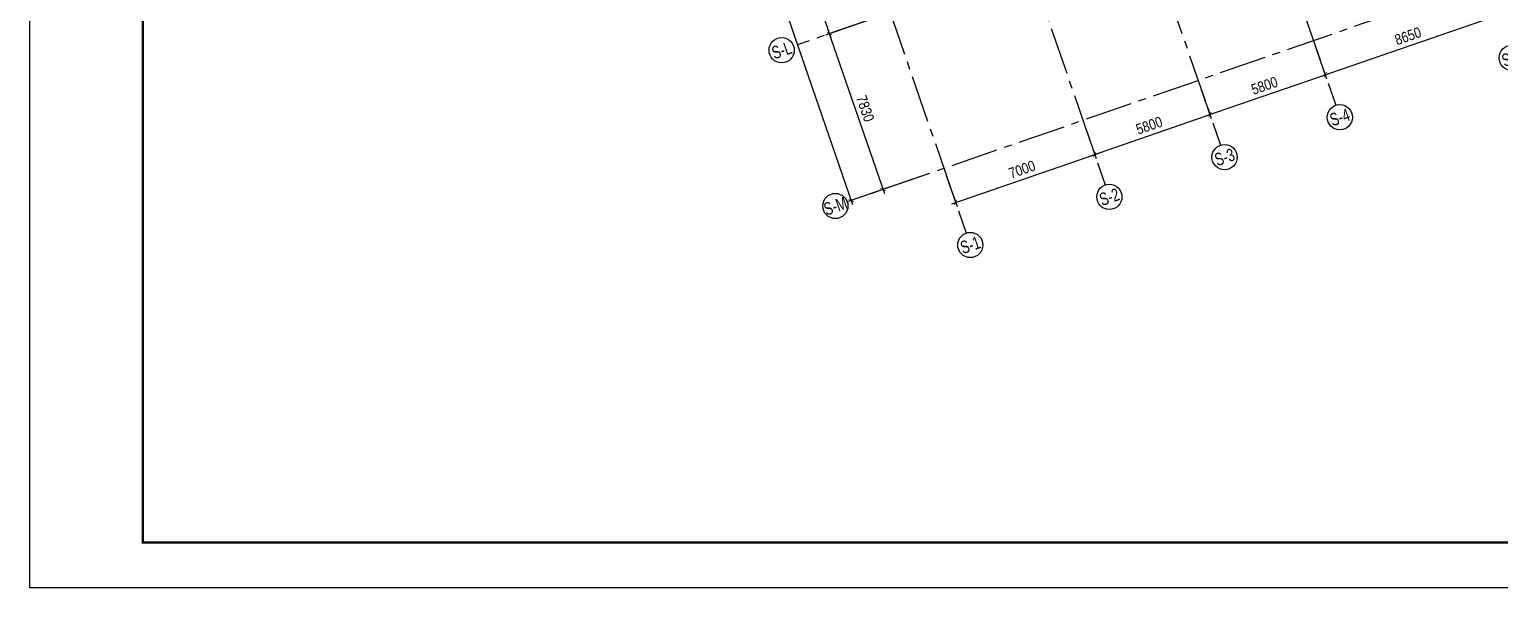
# Model space of a CAD drawing. Header units: millimetres. Extents: x -340714 to 2967022, y -655653 to 62.
# Drawn here: x 1672659 to 1742605, y -366824 to -340299 of the extents above; entities that cross this region are included whole.
import ezdxf
from ezdxf.enums import TextEntityAlignment as Align

# ---------------------------------------------------------------- set-up
doc = ezdxf.new("R2010")
doc.units = ezdxf.units.MM
doc.header["$LTSCALE"] = 100
doc.header["$PDMODE"] = 32
doc.header["$PDSIZE"] = 2.5
doc.linetypes.add('CENTER2', pattern=[1.125, 0.75, -0.125, 0.125, -0.125])
for name, color, linetype in [('ccu11-Dim', 8, 'Continuous'), ('ccu12-Truc', 13, 'CENTER2'), ('KT-Dim', 8, 'Continuous'), ('Xref_ST_MBDV Cot vach 30.7.2022|Xref_ST_MBDV Cot vach 30.7.2022|Xref_ST_MBDV Cot vach 30.7.2022|Xref_ST_MBDV Cot vach 30.7.2022|A-GRID-SYM', 50, 'Continuous')]:
    doc.layers.add(name, color=color, linetype=linetype)
doc.layers.add('KT-Net thay', color=7, linetype='Continuous', lineweight=15)
doc.styles.add('Arial Narrow', font='ARIALN.TTF')
doc.styles.add('HBA-Text', font='GOTHIC.TTF')
doc.dimstyles.new('ccu12-200', dxfattribs={"dimscale": 200, "dimtxt": 2.5, "dimasz": 1, "dimexe": 1, "dimexo": 2, "dimgap": 1, "dimtad": 1, "dimdec": 0, "dimrnd": 5, "dimdsep": 46, "dimtxsty": 'Arial Narrow', "dimblk": 'ARCHTICK', "dimcen": -1, "dimdle": 1, "dimclrd": 256, "dimclre": 256, "dimclrt": 3, "dimadec": 0, "dimazin": 2, "dimtfac": 0.1, "dimtdec": 0, "dimtmove": 0, "dimatfit": 1, "dimldrblk": 'ARCHTICK', "dimfxl": 1, "dimtvp": 0.833333, "dimtolj": 1, "dimtzin": 12, "dimarcsym": 0})

# ---------------------------------------------------------------- blocks, each defined once
blk = doc.blocks.new('Khung ten_A1', base_point=(-3406704, 253379))
at = {"layer": 'Defpoints', "color": 1}
blk.add_lwpolyline([(84100, 0), (84100, 59471), (0, 59471), (0, 0)], close=True, dxfattribs=at)
at = {"layer": 'KT-Net thay', "const_width": 60}
blk.add_lwpolyline([(2700, 1071), (83100, 1071), (83100, 58471), (2700, 58471)], close=True, dxfattribs=at)
blk = doc.blocks.new('GRID-SYM-flat-104')
at = {"layer": 'Xref_ST_MBDV Cot vach 30.7.2022|Xref_ST_MBDV Cot vach 30.7.2022|Xref_ST_MBDV Cot vach 30.7.2022|Xref_ST_MBDV Cot vach 30.7.2022|A-GRID-SYM'}
blk.add_circle((0, 0, 0), 900, dxfattribs=at)
at = {"layer": 'Xref_ST_MBDV Cot vach 30.7.2022|Xref_ST_MBDV Cot vach 30.7.2022|Xref_ST_MBDV Cot vach 30.7.2022|Xref_ST_MBDV Cot vach 30.7.2022|A-GRID-SYM', "style": 'HBA-Text'}
blk.add_attdef('GRID', text='', height=900, rotation=19.04714, dxfattribs=at).set_placement((0, 0, 0), align=Align.MIDDLE_CENTER)
blk = doc.blocks.new('_ARCHTICK')
at = {"color": 0, "linetype": 'ByBlock', "const_width": 0.15}
blk.add_lwpolyline([(-0.5, -0.5), (0.5, 0.5)], dxfattribs=at)
blk = doc.blocks.new('*D1013')
at = {"layer": 'Defpoints', "color": 0, "transparency": 16777216}
for p in [(306861, -58345, 0), (323836, -104143), (320491, -105298)]:
    blk.add_point(p, dxfattribs=at)
at = {"layer": 'KT-Dim', "lineweight": -2, "transparency": 16777216}
for p, q in [((306483, -58476), (304366, -59206)), ((304490, -58952), (320556, -105487)), ((323458, -104273), (320302, -105363))]:
    blk.add_line(p, q, dxfattribs=at)
at = {"layer": 'KT-Dim', "lineweight": -2, "transparency": 16777216, "xscale": 200, "yscale": 200, "zscale": 200}
for p, rotation in [((304555, -59141), 109.0471379637702), ((320491, -105298), 289.0471379637702)]:
    blk.add_blockref('_ARCHTICK', p, dxfattribs=dict(at, rotation=rotation))
at = {"layer": 'KT-Dim', "color": 3, "transparency": 16777216, "insert": (312954, -82071), "char_height": 500, "attachment_point": 5, "rotation": 289.04714, "style": 'Arial Narrow'}
blk.add_mtext('\\A1;48830', dxfattribs=at)
blk = doc.blocks.new('*D1017')
at = {"layer": 'Defpoints', "color": 0, "transparency": 16777216}
for p in [(320256, -92546, 0), (321659, -96611, 0), (319448, -97374)]:
    blk.add_point(p, dxfattribs=at)
at = {"layer": 'KT-Dim', "lineweight": -2, "transparency": 16777216}
for p, q in [((319877, -92677), (317856, -93375)), ((317979, -93121), (319513, -97563)), ((321281, -96742), (319259, -97440))]:
    blk.add_line(p, q, dxfattribs=at)
at = {"layer": 'KT-Dim', "lineweight": -2, "transparency": 16777216, "xscale": 200, "yscale": 200, "zscale": 200}
for p, rotation in [((318045, -93310), 109.0471379637702), ((319448, -97374), 289.0471379637702)]:
    blk.add_blockref('_ARCHTICK', p, dxfattribs=dict(at, rotation=rotation))
at = {"layer": 'KT-Dim', "color": 3, "transparency": 16777216, "insert": (319177, -95193), "char_height": 500, "attachment_point": 5, "rotation": 289.04714, "style": 'Arial Narrow'}
blk.add_mtext('\\A1;4300', dxfattribs=at)
blk = doc.blocks.new('*D1018')
at = {"layer": 'Defpoints', "color": 0, "transparency": 16777216}
for p in [(321659, -96611, 0), (324214, -104012, 0), (322003, -104776)]:
    blk.add_point(p, dxfattribs=at)
at = {"layer": 'KT-Dim', "lineweight": -2, "transparency": 16777216}
for p, q in [((321281, -96742), (319259, -97440)), ((319383, -97185), (322069, -104965)), ((323836, -104143), (321814, -104841))]:
    blk.add_line(p, q, dxfattribs=at)
at = {"layer": 'KT-Dim', "lineweight": -2, "transparency": 16777216, "xscale": 200, "yscale": 200, "zscale": 200}
for p, rotation in [((319448, -97374), 109.0471379637702), ((322003, -104776), 289.0471379637702)]:
    blk.add_blockref('_ARCHTICK', p, dxfattribs=dict(at, rotation=rotation))
at = {"layer": 'KT-Dim', "color": 3, "transparency": 16777216, "insert": (321156, -100926), "char_height": 500, "attachment_point": 5, "rotation": 289.04714, "style": 'Arial Narrow'}
blk.add_mtext('\\A1;7830', dxfattribs=at)
blk = doc.blocks.new('GRID-SYM-flat-103')
at = {"layer": 'Xref_ST_MBDV Cot vach 30.7.2022|Xref_ST_MBDV Cot vach 30.7.2022|Xref_ST_MBDV Cot vach 30.7.2022|Xref_ST_MBDV Cot vach 30.7.2022|A-GRID-SYM'}
blk.add_circle((0, 0, 0), 900, dxfattribs=at)
at = {"layer": 'Xref_ST_MBDV Cot vach 30.7.2022|Xref_ST_MBDV Cot vach 30.7.2022|Xref_ST_MBDV Cot vach 30.7.2022|Xref_ST_MBDV Cot vach 30.7.2022|A-GRID-SYM', "style": 'HBA-Text'}
blk.add_attdef('GRID', text='', height=900, rotation=19.04714, dxfattribs=at).set_placement((0, 0, 0), align=Align.MIDDLE_CENTER)
blk = doc.blocks.new('*D1043')
at = {"layer": 'Defpoints', "color": 0, "transparency": 16777216}
for p in [(331515, -101492), (332074, -103111), (324898, -103776)]:
    blk.add_point(p, dxfattribs=at)
at = {"layer": 'KT-Dim', "lineweight": -2, "transparency": 16777216}
for p, q in [((331645, -101870), (332139, -103300)), ((325268, -105460), (332263, -103045)), ((325029, -104154), (325522, -105584))]:
    blk.add_line(p, q, dxfattribs=at)
at = {"layer": 'KT-Dim', "lineweight": -2, "transparency": 16777216, "xscale": 200, "yscale": 200, "zscale": 200}
for p, rotation in [((332074, -103111), 19.04713796363416), ((325457, -105395), 199.0471379636342)]:
    blk.add_blockref('_ARCHTICK', p, dxfattribs=dict(at, rotation=rotation))
at = {"layer": 'KT-Dim', "color": 3, "transparency": 16777216, "insert": (328617, -103823), "char_height": 500, "attachment_point": 5, "rotation": 19.04714, "style": 'Arial Narrow'}
blk.add_mtext('\\A1;7000', dxfattribs=at)
blk = doc.blocks.new('*D1044')
at = {"layer": 'Defpoints', "color": 0, "transparency": 16777216}
for p in [(336997, -99599), (337556, -101218), (331515, -101492)]:
    blk.add_point(p, dxfattribs=at)
at = {"layer": 'KT-Dim', "lineweight": -2, "transparency": 16777216}
for p, q in [((337128, -99977), (337621, -101407)), ((331885, -103176), (337745, -101153)), ((331645, -101870), (332139, -103300))]:
    blk.add_line(p, q, dxfattribs=at)
at = {"layer": 'KT-Dim', "lineweight": -2, "transparency": 16777216, "xscale": 200, "yscale": 200, "zscale": 200}
for p, rotation in [((337556, -101218), 19.04713796363416), ((332074, -103111), 199.0471379636342)]:
    blk.add_blockref('_ARCHTICK', p, dxfattribs=dict(at, rotation=rotation))
at = {"layer": 'KT-Dim', "color": 3, "transparency": 16777216, "insert": (334666, -101734), "char_height": 500, "attachment_point": 5, "rotation": 19.04714, "style": 'Arial Narrow'}
blk.add_mtext('\\A1;5800', dxfattribs=at)
blk = doc.blocks.new('*D1045')
at = {"layer": 'Defpoints', "color": 0, "transparency": 16777216}
for p in [(342480, -97706), (336997, -99599), (343039, -99325)]:
    blk.add_point(p, dxfattribs=at)
at = {"layer": 'KT-Dim', "lineweight": -2, "transparency": 16777216}
for p, q in [((342610, -98084), (343104, -99514)), ((337367, -101283), (343228, -99260)), ((337128, -99977), (337621, -101407))]:
    blk.add_line(p, q, dxfattribs=at)
at = {"layer": 'KT-Dim', "lineweight": -2, "transparency": 16777216, "xscale": 200, "yscale": 200, "zscale": 200}
for p, rotation in [((343039, -99325), 19.04713796363416), ((337556, -101218), 199.0471379636342)]:
    blk.add_blockref('_ARCHTICK', p, dxfattribs=dict(at, rotation=rotation))
at = {"layer": 'KT-Dim', "color": 3, "transparency": 16777216, "insert": (340149, -99841), "char_height": 500, "attachment_point": 5, "rotation": 19.04714, "style": 'Arial Narrow'}
blk.add_mtext('\\A1;5800', dxfattribs=at)
blk = doc.blocks.new('*D1046')
at = {"layer": 'Defpoints', "color": 0, "transparency": 16777216}
for p in [(350656, -94883), (351215, -96502), (342480, -97706)]:
    blk.add_point(p, dxfattribs=at)
at = {"layer": 'KT-Dim', "lineweight": -2, "transparency": 16777216}
for p, q in [((350787, -95261), (351280, -96691)), ((342850, -99390), (351404, -96437)), ((342610, -98084), (343104, -99514))]:
    blk.add_line(p, q, dxfattribs=at)
at = {"layer": 'KT-Dim', "lineweight": -2, "transparency": 16777216, "xscale": 200, "yscale": 200, "zscale": 200}
for p, rotation in [((351215, -96502), 19.04713796363416), ((343039, -99325), 199.0471379636342)]:
    blk.add_blockref('_ARCHTICK', p, dxfattribs=dict(at, rotation=rotation))
at = {"layer": 'KT-Dim', "color": 3, "transparency": 16777216, "insert": (346978, -97483), "char_height": 500, "attachment_point": 5, "rotation": 19.04714, "style": 'Arial Narrow'}
blk.add_mtext('\\A1;8650', dxfattribs=at)
blk = doc.blocks.new('Grid-ST-flat-3')
at = {"layer": 'ccu12-Truc', "ltscale": 30}
for p, q in [((324450.3, -45484.5), (343539.5, -100776)), ((318967.8, -47377.3), (338057.1, -102668.8)), ((313485.4, -49270.1), (332574.6, -104561.6)), ((306868.6, -51554.5), (325957.9, -106846)), ((369534.4, -80082.1), (317935.6, -97896.5)), ((362499.4, -90794.4), (320490.9, -105297.8))]:
    blk.add_line(p, q, dxfattribs=at)
at = {"layer": 'KT-Dim'}
ref = blk.add_blockref('GRID-SYM-flat-104', (317179.4, -98157.6, 0), dxfattribs=dict(at, xscale=0.6666666666666666, yscale=0.6666666666666666, zscale=0.6666666666666666))
ref.add_attrib('GRID', 'S-L', dxfattribs={"layer": 'Xref_ST_MBDV Cot vach 30.7.2022|Xref_ST_MBDV Cot vach 30.7.2022|Xref_ST_MBDV Cot vach 30.7.2022|Xref_ST_MBDV Cot vach 30.7.2022|A-GRID-SYM', "height": 600, "rotation": 19, "style": 'HBA-Text', "width": 0.75}).set_placement((317179.4, -98157.6, 0), align=Align.MIDDLE_CENTER)
ref = blk.add_blockref('GRID-SYM-flat-103', (351911.8, -98520.2, 0), dxfattribs=dict(at, xscale=0.6666666666666666, yscale=0.6666666666666666, zscale=0.6666666666666666))
ref.add_attrib('GRID', 'S-5', dxfattribs={"layer": 'Xref_ST_MBDV Cot vach 30.7.2022|Xref_ST_MBDV Cot vach 30.7.2022|Xref_ST_MBDV Cot vach 30.7.2022|Xref_ST_MBDV Cot vach 30.7.2022|A-GRID-SYM', "height": 600, "rotation": 19, "style": 'HBA-Text', "width": 0.75}).set_placement((351911.8, -98520.2, 0), align=Align.MIDDLE_CENTER)
ref = blk.add_blockref('GRID-SYM-flat-103', (343735.3, -101343.1, 0), dxfattribs=dict(at, xscale=0.6666666666666666, yscale=0.6666666666666666, zscale=0.6666666666666666))
ref.add_attrib('GRID', 'S-4', dxfattribs={"layer": 'Xref_ST_MBDV Cot vach 30.7.2022|Xref_ST_MBDV Cot vach 30.7.2022|Xref_ST_MBDV Cot vach 30.7.2022|Xref_ST_MBDV Cot vach 30.7.2022|A-GRID-SYM', "height": 600, "rotation": 19, "style": 'HBA-Text', "width": 0.75}).set_placement((343735.3, -101343.1, 0), align=Align.MIDDLE_CENTER)
ref = blk.add_blockref('GRID-SYM-flat-103', (338252.9, -103235.9, 0), dxfattribs=dict(at, xscale=0.6666666666666666, yscale=0.6666666666666666, zscale=0.6666666666666666))
ref.add_attrib('GRID', 'S-3', dxfattribs={"layer": 'Xref_ST_MBDV Cot vach 30.7.2022|Xref_ST_MBDV Cot vach 30.7.2022|Xref_ST_MBDV Cot vach 30.7.2022|Xref_ST_MBDV Cot vach 30.7.2022|A-GRID-SYM', "height": 600, "rotation": 19, "style": 'HBA-Text', "width": 0.75}).set_placement((338252.9, -103235.9, 0), align=Align.MIDDLE_CENTER)
ref = blk.add_blockref('GRID-SYM-flat-103', (332770.4, -105128.7, 0), dxfattribs=dict(at, xscale=0.6666666666666666, yscale=0.6666666666666666, zscale=0.6666666666666666))
ref.add_attrib('GRID', 'S-2', dxfattribs={"layer": 'Xref_ST_MBDV Cot vach 30.7.2022|Xref_ST_MBDV Cot vach 30.7.2022|Xref_ST_MBDV Cot vach 30.7.2022|Xref_ST_MBDV Cot vach 30.7.2022|A-GRID-SYM', "height": 600, "rotation": 19.047138, "style": 'HBA-Text', "width": 0.75}).set_placement((332770.4, -105128.7, 0), align=Align.MIDDLE_CENTER)
ref = blk.add_blockref('GRID-SYM-flat-104', (319734.7, -105558.9, 0), dxfattribs=dict(at, xscale=0.6666666666666666, yscale=0.6666666666666666, zscale=0.6666666666666666))
ref.add_attrib('GRID', 'S-M', dxfattribs={"layer": 'Xref_ST_MBDV Cot vach 30.7.2022|Xref_ST_MBDV Cot vach 30.7.2022|Xref_ST_MBDV Cot vach 30.7.2022|Xref_ST_MBDV Cot vach 30.7.2022|A-GRID-SYM', "height": 600, "rotation": 19, "style": 'HBA-Text', "width": 0.75}).set_placement((319734.7, -105558.9, 0), align=Align.MIDDLE_CENTER)
ref = blk.add_blockref('GRID-SYM-flat-103', (326153.7, -107413.2, 0), dxfattribs=dict(at, xscale=0.6666666666666666, yscale=0.6666666666666666, zscale=0.6666666666666666))
ref.add_attrib('GRID', 'S-1', dxfattribs={"layer": 'Xref_ST_MBDV Cot vach 30.7.2022|Xref_ST_MBDV Cot vach 30.7.2022|Xref_ST_MBDV Cot vach 30.7.2022|Xref_ST_MBDV Cot vach 30.7.2022|A-GRID-SYM', "height": 600, "rotation": 19, "style": 'HBA-Text', "width": 0.75}).set_placement((326153.7, -107413.2, 0), align=Align.MIDDLE_CENTER)
for base, p1, p2, angle, picture, middle in [((320490.9, -105297.8, 0), (306860.8, -58345.3), (323836, -104142.9, 0), 109.047138, '*D1013', (312953.5, -82070.9, 0)), ((319448, -97374.3, 0), (320255.6, -92546.5), (321658.8, -96611), 109.047138, '*D1017', (319176.8, -95193.5, 0)), ((351215, -96502.2), (342479.7, -97706.2), (350656.1, -94883.3), 19.047138, '*D1046', (346978.3, -97483.3)), ((322003.3, -104775.6, 0), (321658.8, -96611), (324214.1, -104012.4), 109.047138, '*D1018', (321156, -100926.4, 0)), ((343038.6, -99325.1), (336997.3, -99599), (342479.7, -97706.2), 19.047138, '*D1045', (340148.8, -99841.1)), ((337556.2, -101217.9), (331514.8, -101491.8), (336997.3, -99599), 19.047138, '*D1044', (334666.4, -101733.9)), ((332073.7, -103110.7), (324898.1, -103776.2), (331514.8, -101491.8), 19.047138, '*D1043', (328616.8, -103822.6))]:
    dim = blk.add_linear_dim(base=base, p1=p1, p2=p2, angle=angle, dimstyle='ccu12-200', dxfattribs=at)
    dim.commit()
    dim.dimension.update_dxf_attribs({"geometry": picture, "text_midpoint": middle})

msp = doc.modelspace()

# ---------------------------------------------------------------- block references
msp.add_blockref('Grid-ST-flat-3', (1391269.1, -243129.8))
at = {"layer": 'ccu11-Dim', "xscale": 2.000000000621877, "yscale": 2.000000000621877, "zscale": 2.000000000621877}
msp.add_blockref('Khung ten_A1', (-5140749.3, 139934.6), dxfattribs=at)

doc.saveas('drawing.dxf')
